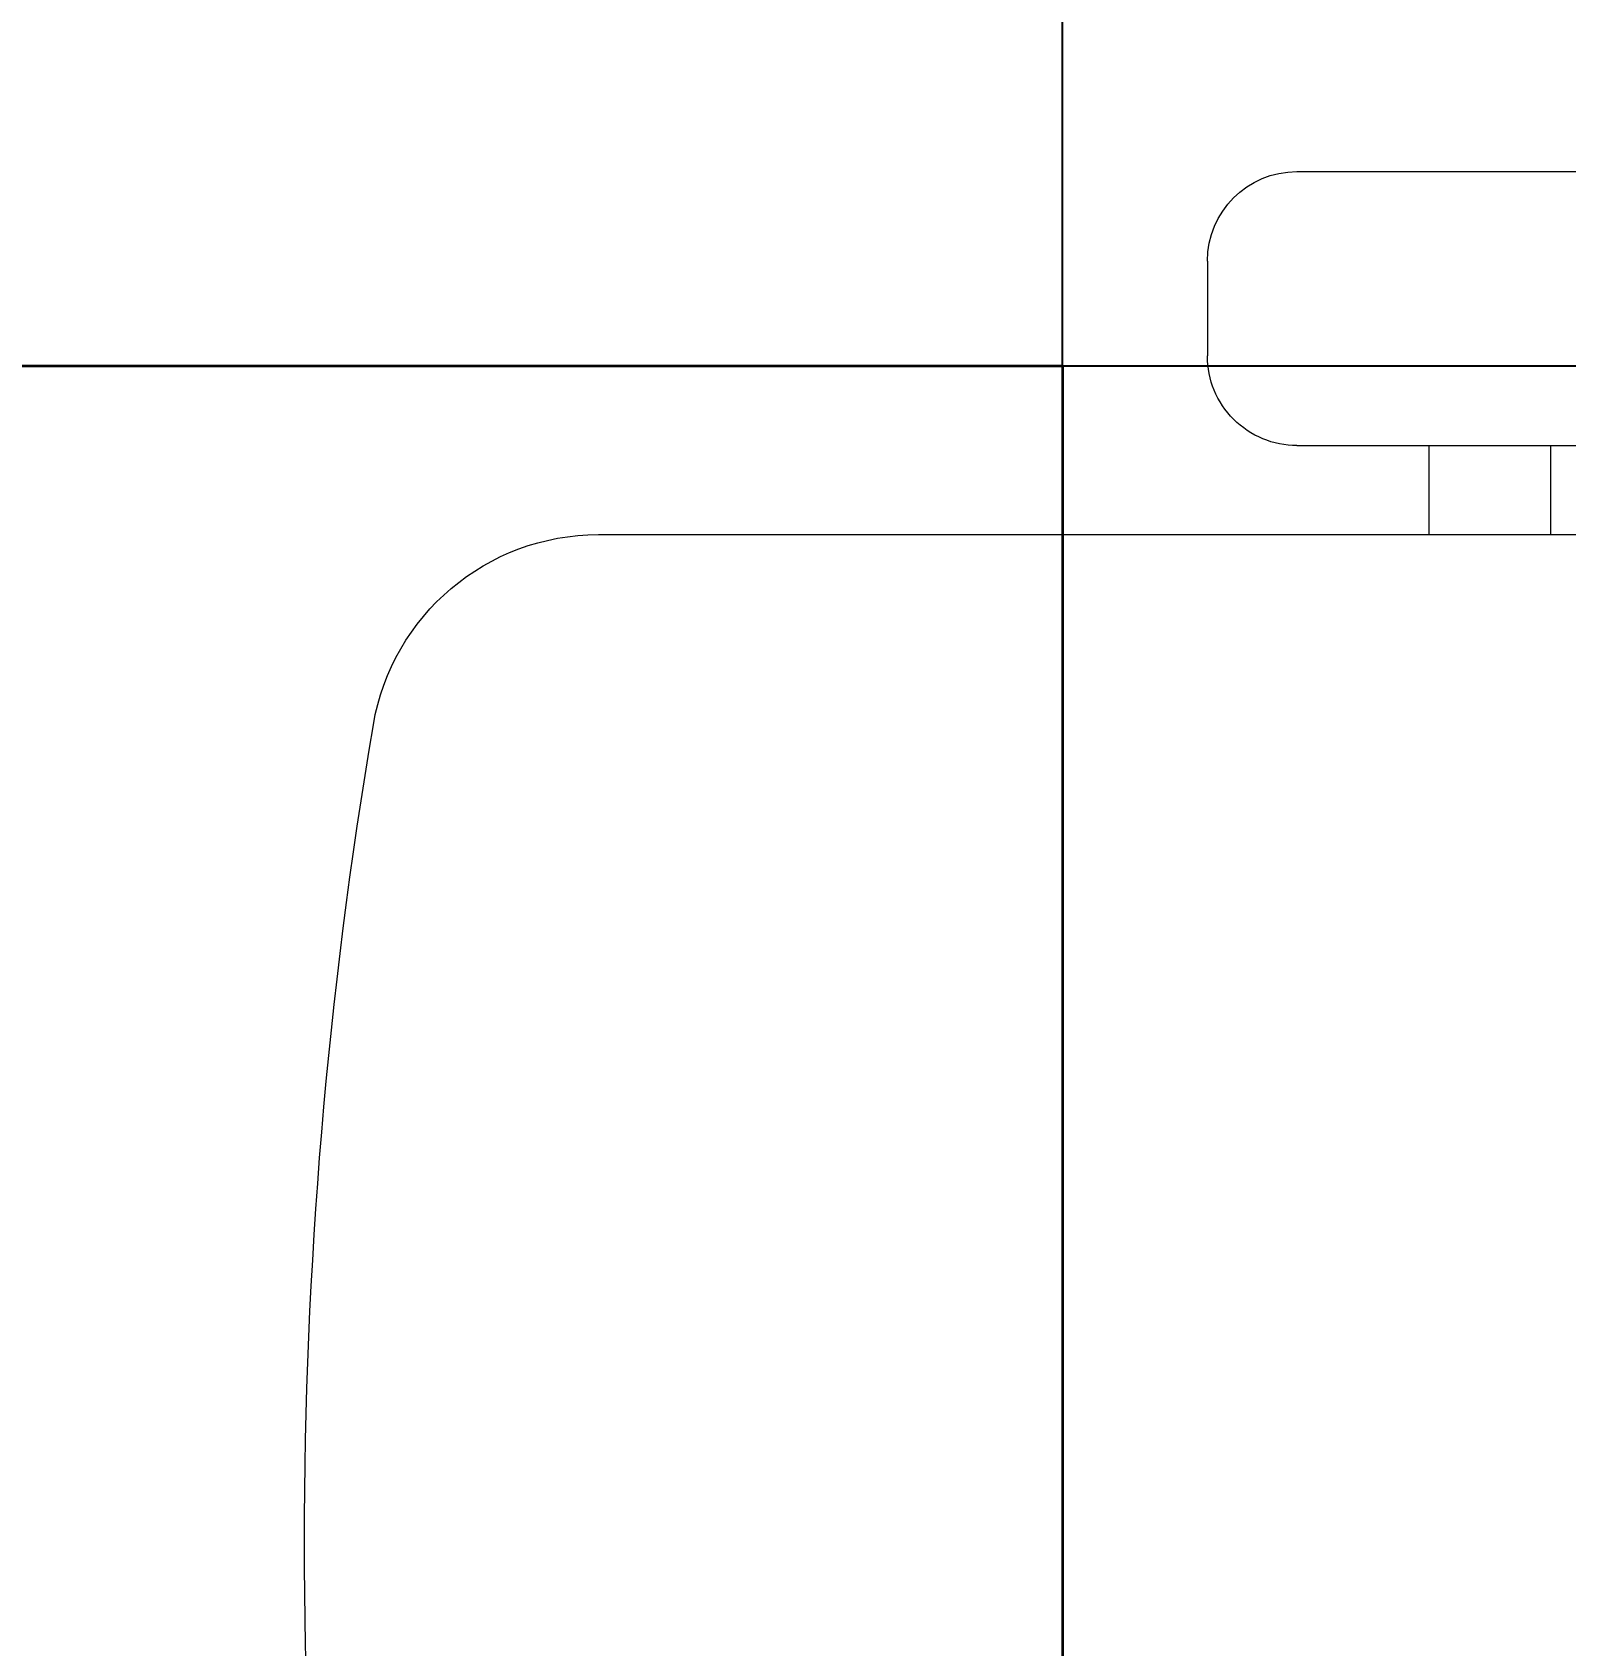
# Model space of a CAD drawing. Extents: x -12260 to 57327, y -29287 to 19916.
# Drawn here: x 23150.3 to 23486.2, y -11910.3 to -11556.9 of the extents above; entities that cross this region are included whole.
import ezdxf
from ezdxf.enums import TextEntityAlignment as Align

# ---------------------------------------------------------------- set-up
doc = ezdxf.new("R2010")
doc.units = 0
doc.header["$LTSCALE"] = 0.25
doc.linetypes.add('DASHDOT', pattern=[25.4, 12.7, -6.35, 0, -6.35])
doc.layers.add('01-First Floor$0$FALSE CEILING', color=251, linetype='Continuous')
for name, color, linetype, lineweight in [('01-First Floor$0$LOADING', 253, 'Continuous', 5), ('E-DIM', 6, 'Continuous', 18), ('E-LITE-CIRC-NUMB', 6, 'Continuous', 25), ('E-LITE-CLNG', 150, 'Continuous', 35), ('E-LITE-CLNG-CNDT', 6, 'DASHDOT', 35), ('E-LITE-CTRL', 6, 'Continuous', 25), ('E-LITE-IDEN', 6, 'Continuous', 25)]:
    doc.layers.add(name, color=color, linetype=linetype, lineweight=lineweight)
doc.styles.add('DC_SIMPLEX', font='SIMPLEX.shx', dxfattribs={"width": 0.7})
doc.styles.get("Standard").update_dxf_attribs({"font": 'romans.shx'})
doc.dimstyles.get("Standard").update_dxf_attribs({"dimtxt": 150, "dimasz": 150, "dimexe": 0.18, "dimexo": 0.0625, "dimgap": 0.09, "dimtad": 0, "dimtih": 1, "dimtoh": 1, "dimdec": 0, "dimlfac": 0.1, "dimzin": 0, "dimdsep": 46, "dimtxsty": 'Standard', "dimcen": 0.09, "dimclrd": 6, "dimadec": 0, "dimazin": 0, "dimtfac": 1, "dimtdec": 0, "dimtofl": 0, "dimtmove": 0, "dimatfit": 3, "dimfxl": 1, "dimtolj": 1, "dimtzin": 0, "dimarcsym": 0})

# ---------------------------------------------------------------- blocks, each defined once
blk = doc.blocks.new('01-First Floor$0$GF21018-P')
at = {"color": 0}
for p, q in [((-0.2207, 0.47563), (-0.2207, 0.0675)), ((-0.2806, 0.34221), (-0.25983, 0.34221)), ((-0.30021, 0.32259), (-0.30021, 0.14)), ((-0.24021, 0.32259), (-0.24021, 0.14)), ((-0.24021, 0.29372), (-0.2207, 0.29372)), ((-0.24021, 0.26708), (-0.2207, 0.26708))]:
    blk.add_line(p, q, dxfattribs=at)
for centre, radius, start, end in [((-0.0001, -0.52948), 1.06948, 80.36712, 99.63288), ((-0.1707, 0.47563), 0.05, 99.6329, 180), ((-0.2806, 0.32259), 0.01962, 90, 180), ((-0.25983, 0.32259), 0.01962, 360, 90)]:
    blk.add_arc(centre, radius, start, end, dxfattribs=at)
blk = doc.blocks.new('01-First Floor')
at = {"layer": '01-First Floor$0$FALSE CEILING', "linetype": 'Continuous'}
for p, q in [((23376, -12830), (23376, -8830)), ((20376, -11630), (23876, -11630))]:
    blk.add_line(p, q, dxfattribs=at)
at = {"layer": '01-First Floor$0$LOADING', "extrusion": (7.77426e-06, 2.24021e-05, 1), "xscale": -1000, "yscale": 1000, "zscale": 1000, "rotation": 90.00141075505213}
blk.add_blockref('01-First Floor$0$GF21018-P', (23749.95, -11887.63, -0.2), dxfattribs=at)
blk = doc.blocks.new('*U16')
blk.add_lwpolyline([(-300, 300), (-300, -300), (300, -300), (300, 300)], close=True)
at = {"layer": 'E-LITE-CIRC-NUMB', "style": 'DC_SIMPLEX', "width": 0.7, "flags": 8}
blk.add_attdef('CIRCUIT', text='', height=200, rotation=0, dxfattribs=at).set_placement((-473.9, 300), align=Align.RIGHT)
at = {"layer": 'E-LITE-CTRL', "style": 'DC_SIMPLEX', "width": 0.7, "flags": 8}
blk.add_attdef('CONTROL', (1118.9, -935), '', height=200, rotation=360, dxfattribs=at)
at = {"layer": 'E-LITE-IDEN', "style": 'DC_SIMPLEX', "width": 0.7, "flags": 8}
blk.add_attdef('TYPE', (460.41, 457.65), '', height=200, rotation=360, dxfattribs=at)
blk = doc.blocks.new('*D344')
at = {"layer": 'Defpoints', "color": 0}
for p in [(23876, -11193.55), (23076, -11930, -0.1), (23876, -11930)]:
    blk.add_point(p, dxfattribs=at)
at = {"layer": 'E-DIM', "color": 0, "lineweight": -2, "transparency": 16777216}
for p, q in [((23076, -11929.94), (23076, -11193.37)), ((23876, -11929.94), (23876, -11193.37))]:
    blk.add_line(p, q, dxfattribs=at)
at = {"layer": 'E-DIM', "color": 6, "lineweight": -2, "transparency": 16777216}
for p, q in [((23226, -11193.55), (23354.48, -11193.55)), ((23726, -11193.55), (23597.52, -11193.55))]:
    blk.add_line(p, q, dxfattribs=at)
at = {"layer": 'E-DIM', "color": 6, "transparency": 16777216}
for points in [[(23226, -11168.55), (23226, -11218.55), (23076, -11193.55)], [(23726, -11168.55), (23726, -11218.55), (23876, -11193.55)]]:
    blk.add_solid(points, dxfattribs=at)
at = {"layer": 'E-DIM', "color": 0, "transparency": 16777216, "insert": (23476, -11193.55), "char_height": 150, "attachment_point": 5}
blk.add_mtext('\\A1;80', dxfattribs=at)

msp = doc.modelspace()

# ---------------------------------------------------------------- block references
at = {"layer": 'E-LITE-CLNG', "xscale": -1}
msp.add_blockref('*U16', (23076, -11930, -0.1), dxfattribs=at)
at = {"layer": 'E-LITE-CLNG-CNDT'}
msp.add_blockref('01-First Floor', (0, 0), dxfattribs=at)

# ---------------------------------------------------------------- dimensions: what is measured, and where the dimension line sits
at = {"layer": 'E-DIM'}
dim = msp.add_linear_dim(base=(23876, -11193.55), p1=(23076, -11930, -0.1), p2=(23876, -11930), dimstyle='Standard', dxfattribs=at)
dim.commit()
dim.dimension.update_dxf_attribs({"geometry": '*D344', "text_midpoint": (23476, -11193.55)})

doc.saveas('drawing.dxf')
